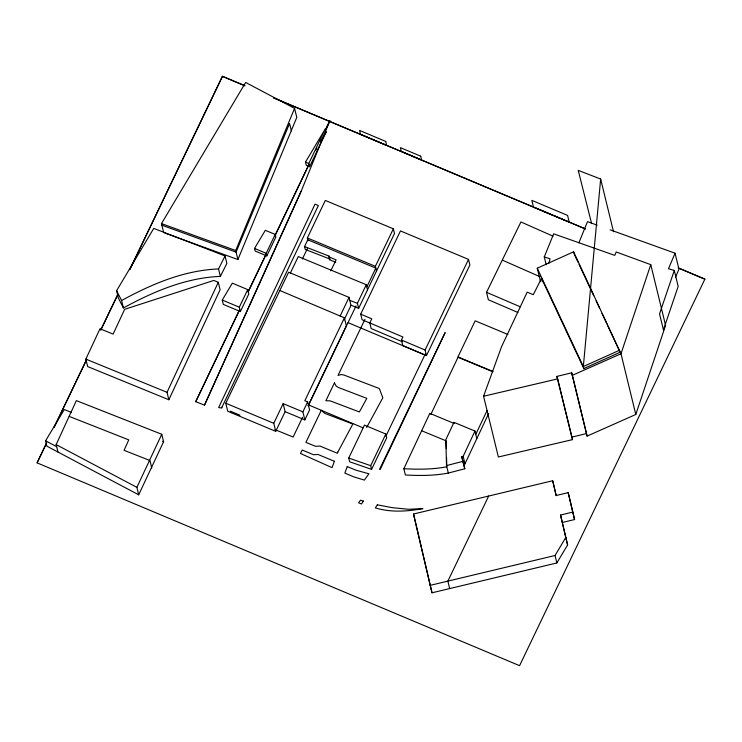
<?xml version="1.0" encoding="UTF-8"?>
<svg xmlns="http://www.w3.org/2000/svg" width="742" height="742" viewBox="0 0 742 742"><rect width="100%" height="100%" fill="white"/><g stroke="black" fill="none" stroke-linecap="round" stroke-linejoin="round"><path stroke-width="1.11" d="M591.606 223.574L578.231 170.372L600.658 179.026L583.333 366.539L583.88 368.783M548.857 263.28L550.063 258.828L544.266 256.899L553.68 233.841L614.738 255.369L616.212 251.992L650.771 264.644L665.583 325.386L635.801 414.481L587.07 436.111L571.72 372.818L556.852 376.407L572.499 439.626L498.374 456.989L483.571 396.247L501.481 346.866L527.191 292.144L533.285 294.695L541.539 278.352L583.833 368.579L620.182 352.2L607.93 326.035M635.801 414.481L620.998 353.739L650.771 264.644M674.293 270.45L659.545 313.903L663.431 329.865L678.179 286.412L674.293 270.45L668.477 268.743L675.062 253.208L610.193 229.844M163.694 232.636L161.487 223.592L245.667 82.464L294.565 108.369L235.696 250.508L237.904 259.552L164.77 233.025M237.904 259.552L296.772 117.412L294.565 108.369M329.838 120.742L325.348 130.147L329.838 120.742L301.243 191.056L204.477 405.16L195.721 401.672L239.592 309.776L195.73 401.728M578.862 242.847L587.497 221.663L597.227 225.169M675.443 277.452L678.949 269.17L675.062 253.208M57.978 452.054L56.16 444.606L76.361 400.615L161.765 434.283L163.583 441.731L138.689 494.812L46.904 446.183L45.596 440.813L64.248 409.547L71.325 412.385M161.765 434.283L136.88 487.364L138.689 494.812M301.233 191L204.477 405.16M461.728 456.655L464.807 468.768L448.326 473.053L446.508 465.605L445.831 439.672L454.002 422.346L474.963 431.065L463.166 456.339L464.984 463.787L463.546 464.102L461.728 456.655L463.166 456.339M488.635 413.554L464.984 463.787M85.849 359.119L99.994 328.743L113.109 334.104L124.637 309.34L213.77 280.448L218.287 282.285L220.105 289.732L168.851 399.752L87.667 366.567L85.849 359.119L167.033 392.305L168.851 399.752M167.033 392.305L218.287 282.285M448.326 473.053C434.246 475.798 419.675 475.752 405.382 474.991L403.852 468.721L429.822 413.35L454.29 423.515M279.743 290.456L340.151 316.036L349.028 297.375L288.61 272.231L225.781 403.231L227.738 411.263L275.718 431.325L285.123 411.662L283.166 403.629L302.875 411.875L304.832 419.907L285.123 411.662M344.084 319.923L351.087 305.212L358.636 308.357L394.494 233.489L393.353 228.805L325.302 200.442L307.355 237.969L308.032 240.779M517.897 312.465L488.357 299.768L486.539 292.32L520.93 221.951L552.994 236.16M430.842 414.435L458.037 357.264L492.883 371.751M475.77 434.358L487.132 410.447M240.38 311.566L239.314 307.197L247.717 289.612L232.329 283.156L222.257 300.046L223.314 304.405L240.38 311.566L248.783 293.98L247.717 289.612M309.609 166.718L308.811 163.472L325.534 128.459L305.481 162.081L306.27 165.318L309.609 166.718L326.322 131.705L320.423 141.592M266.805 255.925L266.174 253.319L275.199 234.426L265.321 230.317L254.515 248.431L255.146 251.037L266.805 255.925L275.838 237.032L275.199 234.426M266.016 254.423L248.069 292.014L266.035 254.478M274.994 235.622L308.895 164.613L275.004 235.678M315.888 150.042L316.89 147.955M335.764 262.316L329.476 259.691L329.819 258.995L305.25 249.433L304.545 246.557L307.791 239.777L375.823 268.122L366.817 286.904M302.393 258.986L307.392 248.533M275.718 431.325L273.761 423.292L283.166 403.629M340.151 316.036L344.409 317.826L304.832 400.754L307.624 401.914L309.581 409.946L304.832 419.907M302.875 411.875L307.624 401.914M308.273 405.679L346.366 325.859L344.409 317.826M358.636 308.357L357.403 303.302L366.279 284.724L298.275 256.565L290.326 273.139M348.731 458.055L364.47 425.11L385.812 434.051L386.721 437.771L371.603 469.398L349.64 461.774L348.731 458.055L370.694 465.67L371.603 469.398M360.705 314.144L371.779 318.856L369.804 322.965L402.906 336.97L401.431 340.031L402.795 345.614L426.474 355.613L425.11 350.029L468.517 259.394L400.467 230.929L360.705 314.144L362.068 319.737L371.13 323.586M370.694 465.67L385.812 434.051M426.474 355.613L469.881 264.987L468.517 259.394M37.1 462.813L46.616 442.974L37.109 462.869L519.576 665.676L704.891 279.131L678.207 267.908L704.9 279.187M86.684 359.406L54.129 427.299L86.202 360.501M117.737 294.639L100.708 330.153L117.755 294.695M129.767 269.569L222.424 76.324L244.841 85.747L222.424 76.324M129.776 269.624L222.433 76.38M302.615 417.264L293.127 437.047L275.041 429.646M308.115 405.809L356.086 305.843M376.519 270.997L375.378 266.313L393.353 228.805M364.962 319.301L338.027 375.424L341.227 374.543L343.908 375.016L379.347 388.548L382.826 397.795L366.65 427.503M385.877 436.185L425.509 353.535M488.663 496.046L447.862 581.144L449.671 588.591M329.476 259.691L329.114 256.12L304.545 246.557M330.756 270.83L336.107 259.885L328.78 256.815M220.365 276.395L218.547 268.947L225.049 255.953L153.742 228.406L116.596 290.697L118.405 298.145L123.413 307.967C153.353 291.597 185.825 277.749 220.365 276.395L226.867 263.401L225.049 255.953M349.751 300.362L357.403 303.302M556.852 562.955L555.035 555.508L565.784 537.486L560.544 515.041L572.759 512.101L568.205 492.642L556.138 495.517L552.697 480.742L413.526 514.011L431.992 592.802L556.852 562.955L567.602 544.934L560.544 515.041M123.413 307.967L121.595 300.519C151.535 284.149 184.007 270.301 218.547 268.947M540.528 281.663L537.245 268.205L573.612 251.807L620.238 352.404M619.691 350.168L583.333 366.539L537.245 268.205M572.258 375.369L620.998 353.739M446.508 465.605L462.989 461.32M571.665 437.149L586.523 433.56L571.72 372.818M562.362 522.489L574.577 519.548L568.205 492.642M555.035 555.508L430.175 585.355M483.571 396.247L557.687 378.884L572.499 439.626M403.852 468.721C418.145 469.473 432.716 469.528 446.795 466.774L446.554 457.758M161.487 223.592L235.696 250.508M161.877 225.188L236.086 252.104L289.575 123.478L291.393 130.926M162.581 441.351L163.583 441.731M69.266 416.42L128.765 439.885L124.072 450.32L149.949 460.541L151.767 467.989M239.972 415.214L230.215 411.133M421.577 430.731L446.118 440.85L446.322 448.734M307.355 237.969L375.378 266.313M507.89 334.466L475.177 320.813L457.962 356.948L492.799 371.427M305.481 162.081L308.811 163.472M254.515 248.431L266.174 253.319M222.257 300.046L239.314 307.197M225.781 403.231L273.761 423.292M273.659 97.861L585.336 228.879M273.668 97.916L585.355 228.926M348.081 322.659L424.841 354.926M308.626 404.956L362.996 427.809M401.431 340.031L425.11 350.029M402.201 341.682L371.167 328.548L369.804 322.965M486.539 292.32L520.3 306.826M502.677 260.275L540.185 276.785M56.16 444.606L136.88 487.364M45.596 440.813L56.67 446.675M116.596 290.697L121.595 300.519M574.596 254.886L578.027 262.214M579.01 264.3L593.721 295.696M596.169 300.927L599.601 308.255M602.05 313.486L606.956 323.948M556.852 376.407L557.687 378.884M463.546 464.102L464.807 468.768M600.658 179.026L613.504 231.708M573.612 251.807L574.16 254.052M544.266 256.899L546.186 264.773M541.539 278.352L542.365 281.728M572.759 512.101L574.577 519.548M552.697 480.742L556.231 495.693M565.784 537.486L567.602 544.934M474.963 431.065L476.781 438.513M366.279 284.724L367.513 289.779M413.526 514.011L431.992 592.802M349.028 297.375L350.985 305.407M329.114 256.12L329.819 258.995M586.523 433.56L587.07 436.111M222.081 406.95L221.728 408.063L218.649 407.543L315.016 204.152L318.383 205.534L222.081 406.95M334.41 461.274L332.045 467.655L300.491 453.492L302.18 450.042L313.616 454.753L317.901 454.438L334.41 461.274M347.247 466.597L344.844 473.09L353.665 476.828L364.368 480.093L368.913 473.786L356.039 470.205L347.247 466.597M337.777 452.175L337.378 453.269L319.895 446.025L315.6 446.341L305.908 442.353L321.295 410.289L324.736 413.368L352.84 424.053L337.777 452.175M445.07 332.731L380.201 469.436L379.579 469.306L445.07 332.731M334.447 382.891L325.886 400.736L330.199 400.865L359.388 411.958L366.817 398.352L338.435 387.51L336.163 386.09L334.447 382.891M363.394 501.073L361.502 503.976L358.609 502.807L360.473 500.201L363.394 501.073M377.353 504.82L375.341 507.908C390.774 512.592 407.237 511.516 422.903 508.613L408.554 509.272L392.23 507.667L377.353 504.82M569.188 222.09L533.479 207.12L531.828 200.368L567.574 215.393L569.188 222.09M385.701 141.425L359.564 130.434L360.51 134.311L386.675 145.413L385.701 141.425M420.714 156.191L400.365 147.639L401.274 151.359L421.66 160.077L420.714 156.191"/></g></svg>
